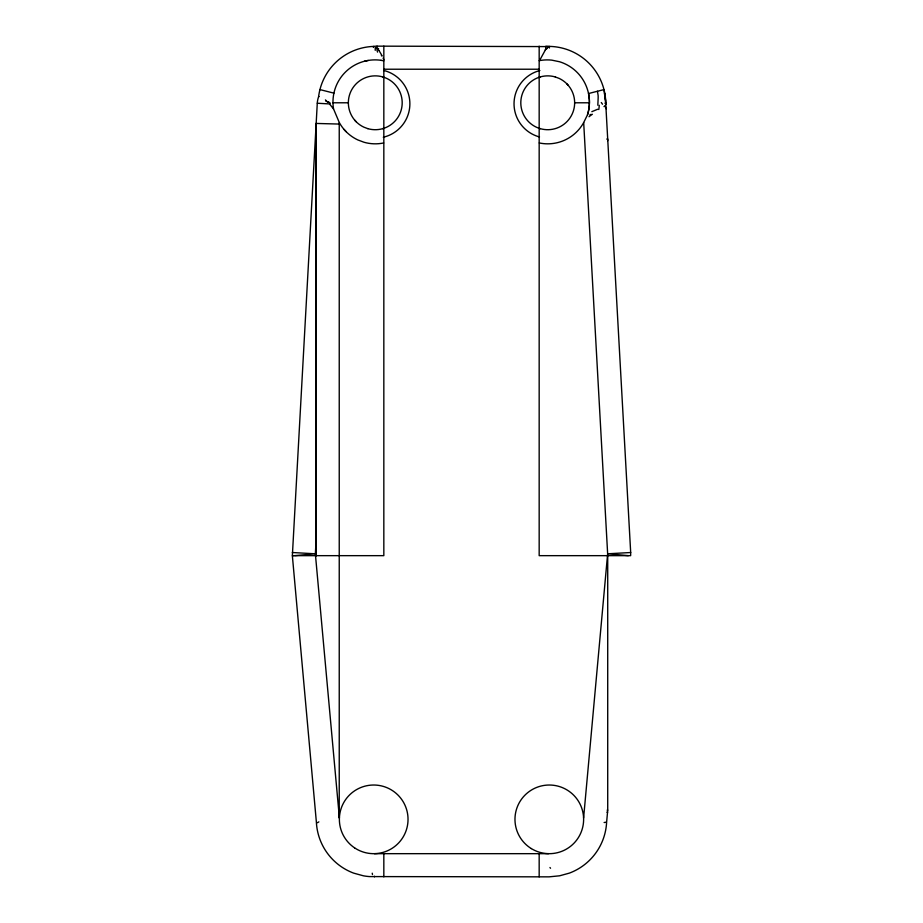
<?xml version="1.0" encoding="UTF-8"?>
<svg xmlns="http://www.w3.org/2000/svg" width="923" height="923" viewBox="0 0 923 923"><rect width="100%" height="100%" fill="white"/><g stroke="black" fill="none" stroke-linecap="round" stroke-linejoin="round"><path stroke-width="1.38" d="M316.162 123.417L316.162 555.658L316.162 123.44L339.237 124.063L339.237 817.951M545.943 46.588L377.057 46.15A23.133 23.133 0 0 0 373.515 46.427M293.087 555.796L292.372 555.865L316.381 822.174A57.399 57.399 0 0 0 353.682 873.135L363.385 875.8A57.353 57.353 0 0 0 369.535 876.585L549.07 876.85L559.615 875.8L569.318 873.135A57.376 57.376 0 0 0 606.619 822.174L607.715 810.29L607.715 555.196M539.263 60.687L539.459 60.618A42.135 42.135 -49.7 0 1 551.792 60.145L559.511 61.737A42.308 42.296 -52.5 0 1 588.516 93.535A42.608 42.596 -51.1 0 1 589.22 98.126L589.278 98.715A42.366 42.366 0 0 1 589.416 102.788L589.266 105.753A42.089 42.089 0 0 1 587.513 114.775L583.682 122.574L607.646 553.8L583.601 817.951M373.607 46.415A57.399 57.399 0 0 0 318.585 96.8A23.075 23.075 0 0 0 317.281 103.238L292.36 555.658L383.83 555.658L383.83 46.15M316.162 539.413L315.354 553.8L339.399 817.951M339.237 124.063L339.318 122.574L333.526 108.902A42.216 42.204 0 0 1 333.907 93.165A42.077 42.066 -15.8 0 1 381.107 60.318M597.827 105.245L598.15 98.265A27.009 25.036 76.3 0 0 598.092 95.219L597.435 91.25M539.528 60.595L545.331 50.027M605.292 105.487L604 106.583M546.797 48.573L549.208 46.392A57.399 57.399 0 0 1 605.476 98.069L605.65 100.076A57.33 57.33 0 0 1 605.776 104.126L603.977 89.589L588.528 93.535A42.354 42.354 -51.9 0 1 589.22 98.126M591.828 111.683L597.689 109.237M383.83 128.309L382.687 128.666M539.17 77.255L540.313 76.909M364.527 61.23L368.242 60.456M383.633 142.973L383.518 142.996A41.039 41.039 0 0 1 364.02 142.257L357.812 139.927A41.039 41.039 0 0 1 339.745 123.347L339.318 122.574M294.702 555.658L315.354 553.8L292.314 552.519M604.957 103.284L605.546 102.891M605.753 103.907L630.686 552.519L607.646 553.8L628.298 555.658M606.723 139.073L607.703 139.038L607.715 140.781M384.222 69.225L538.778 69.225M332.972 102.788L348.352 102.788M574.648 102.788L589.416 102.788A42.25 42.25 -46.4 0 0 589.278 98.715M607.103 810.163L607.715 810.163M317.304 103.238L329.696 103.93M606.907 812.159L607.622 812.217M381.003 60.33L383.83 60.837M539.286 142.95L539.482 142.996A41.039 41.039 0 0 0 583.682 122.574M319.935 89.589L333.918 93.154M382.653 76.897L383.83 77.255M540.347 128.678L539.205 128.32M325.681 100.884L327.619 102.003M377.934 49.415L378.303 49.738A16.476 11.053 -49 0 1 378.742 50.419M376.065 48.158L375.465 47.615M566.872 83.855L568.256 85.366M356.128 121.721L354.744 120.198M346.09 131.643L343.967 129.335M333.526 108.902L330.296 104.934A11.318 10.811 -54.8 0 1 329.569 104.011M378.845 50.327L381.291 54.388M383.83 59.58L383.091 58.126M381.557 54.919L382.064 56.003M605.188 98.219L604.542 92.923M605.661 100.861L605.546 99.926A14.941 14.883 80.8 0 0 605.292 98.496M630.686 552.519L630.64 555.658L539.17 555.658L539.17 46.15M605.742 102.003L605.765 102.649M548.585 853.671L374.415 853.671M545.943 49.45L545.943 46.162A23.075 23.075 0 0 1 549.289 46.392M539.17 853.775L539.17 876.85M383.83 853.775L383.83 876.85M377.057 46.15L377.057 48.85M374.415 876.239L374.415 876.85M539.505 136.95A34.324 34.324 0 0 1 539.874 70.529M383.633 70.425A34.324 34.324 0 0 1 383.287 137.227M589.416 102.788A42.135 42.123 0 0 1 587.501 114.764M589.024 116.76A14.849 8.942 -43.8 0 1 592.393 114.267M601.288 102.534A22.44 6.438 33.9 0 1 602.511 104.241M604.784 106.48A24.021 5.711 -2 0 1 606.284 108.879M589.878 114.856A23.006 1.719 -23.4 0 1 591.078 114.36M599.258 105.291A51.965 41.777 -81.6 0 1 598.819 109.525M545.239 49.957A12.587 8.445 35.4 0 1 545.758 49.311M546.22 48.896A11.18 2.596 -26.9 0 1 545.505 49.565M326.834 101.334A22.752 4.419 37.2 0 1 325.438 99.903M375.234 50.327A22.233 3.9 75.1 0 1 375.28 47.869M328.069 101.784A6.38 5.353 86.6 0 1 330.238 103.203M373.204 46.958A23.052 3.946 79.3 0 1 373.642 47.408M318.62 96.753A22.925 2.111 13 0 1 319.035 96.557M549.231 47.038A23.04 2.688 -86 0 1 549.508 48.008M378.615 48.815A6 1.246 21.5 0 1 377.795 48.365M377.449 48.573A7.315 4.603 -19.5 0 1 378.211 49.277M372.5 874.577A22.625 4.88 -79.7 0 1 372.246 873.181M606.18 822.116A23.017 2.342 5.7 0 1 604.115 822.508M606.365 104.045A16.106 3.807 45.6 0 1 605.88 104.045M327.63 101.749A13.557 7.926 59.8 0 1 327.988 101.968M547.235 48.388A13.58 2.619 -31 0 1 547.108 48.55M317.512 822.716A23.017 3.588 -11.5 0 1 318.862 821.874M550.535 868.266A22.925 5.63 62.4 0 1 549.958 867.505M377.553 52.126A25.106 5.423 57.5 0 1 376.907 49.807M381.361 55.184A26.536 4.627 71.5 0 1 381.614 55.715M555.242 76.932L555.115 76.897A26.917 26.917 0 0 0 521.299 107.922A26.917 26.917 0 0 0 564.265 124.028A26.917 26.917 0 0 0 559.176 78.42L555.242 76.932M367.885 128.678L363.824 127.143A26.917 26.917 0 0 1 358.724 81.547A26.917 26.917 0 0 1 401.701 97.653A26.917 26.917 0 0 1 367.885 128.678M531.29 848.572A34.324 34.324 0 0 0 583.613 820.339A34.324 34.324 0 0 0 532.998 789.142A34.324 34.324 0 0 0 531.29 848.572M354.582 847.856A34.324 34.324 0 0 0 407.954 821.643A34.324 34.324 0 0 0 358.562 788.542A34.324 34.324 0 0 0 354.582 847.856"/></g></svg>
